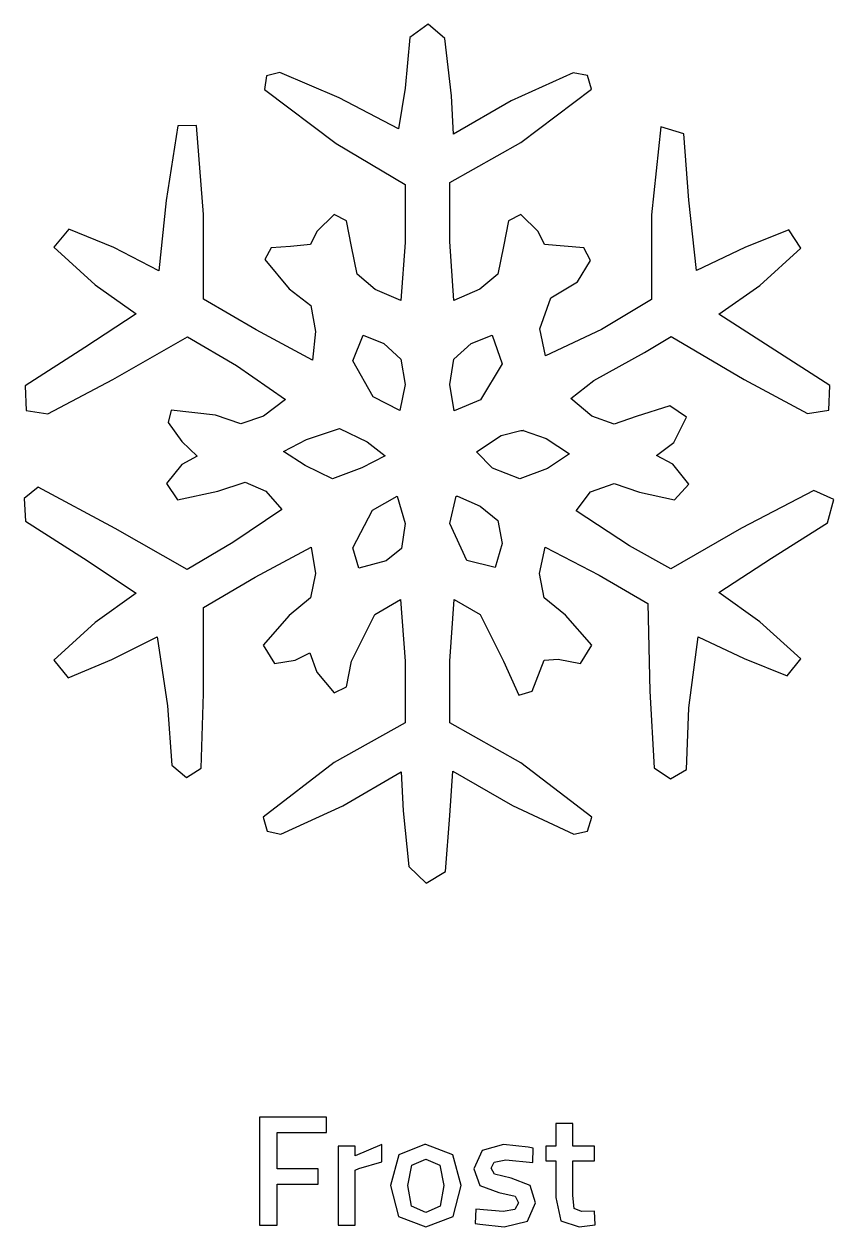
# Model space of a CAD drawing. Extents: x -16 to 63, y -3 to 108.
# Drawn here: x 10.56 to 18.96, y -2.75 to 9.72 of the extents above; entities that cross this region are included whole.
import ezdxf

# ---------------------------------------------------------------- set-up
doc = ezdxf.new("R2010")
doc.units = 0

msp = doc.modelspace()

# ---------------------------------------------------------------- linework, layer by layer
at = {"layer": 'Layer 1'}
for p, q in [((14.753899, 9.722742), (14.564359, 9.584745)), ((14.925904, 9.572291), (14.753536, 9.72319)), ((14.753536, 9.72319), (14.7536, 9.72319)), ((14.7536, 9.72319), (14.753899, 9.722742)), ((14.564359, 9.584745), (14.514718, 9.057993)), ((14.997676, 8.977644), (14.925904, 9.572291)), ((13.079329, 9.187705), (13.057751, 9.045159)), ((13.217173, 9.220322), (13.079329, 9.187705)), ((13.829987, 8.95707), (13.217173, 9.220322)), ((16.25843, 9.217887), (15.615902, 8.928786)), ((16.404652, 9.189476), (16.25843, 9.217887)), ((16.449099, 9.047939), (16.404652, 9.189476)), ((13.057751, 9.045159), (13.799214, 8.484833)), ((14.514718, 9.057993), (14.447776, 8.638405)), ((15.017948, 8.580515), (14.997676, 8.977644)), ((15.713324, 8.495488), (16.449099, 9.047939)), ((14.447776, 8.638405), (13.829987, 8.95707)), ((15.615902, 8.928786), (15.017948, 8.580515)), ((12.159572, 8.669036), (12.036481, 7.894321)), ((12.353104, 8.67268), (12.159572, 8.669036)), ((12.4234, 7.74979), (12.353104, 8.67268)), ((17.167133, 8.658096), (17.070294, 7.744393)), ((17.403761, 8.58481), (17.167133, 8.658096)), ((13.799214, 8.484833), (14.514862, 8.059848)), ((14.9793, 8.08115), (15.713324, 8.495488)), ((17.457506, 7.896653), (17.403761, 8.58481)), ((14.514862, 8.059848), (14.5148, 7.45854)), ((14.979359, 7.469338), (14.9793, 8.08115)), ((12.036481, 7.894321), (11.960206, 7.16686)), ((17.536261, 7.167441), (17.457506, 7.896653)), ((12.423421, 6.870503), (12.4234, 7.74979)), ((13.779171, 7.747745), (13.599639, 7.573901)), ((13.908823, 7.684237), (13.779171, 7.747745)), ((15.714988, 7.748334), (15.585327, 7.684922)), ((15.89452, 7.57449), (15.714988, 7.748334)), ((17.070294, 7.744393), (17.0703, 6.86628)), ((13.957828, 7.418287), (13.908823, 7.684237)), ((15.585327, 7.684922), (15.536185, 7.418877)), ((11.030544, 7.596474), (10.874702, 7.408959)), ((11.493802, 7.406771), (11.030544, 7.596474)), ((13.599639, 7.573901), (13.532723, 7.436831)), ((15.961498, 7.437674), (15.89452, 7.57449)), ((18.491776, 7.589359), (18.03723, 7.405893)), ((18.619287, 7.400935), (18.491776, 7.589359)), ((10.874702, 7.408959), (11.300707, 7.018831)), ((11.960206, 7.16686), (11.493802, 7.406771)), ((13.127617, 7.402597), (13.059877, 7.282799)), ((13.328518, 7.419016), (13.127617, 7.402597)), ((13.532723, 7.436831), (13.328518, 7.419016)), ((14.0195, 7.1291), (13.957828, 7.418287)), ((14.5148, 7.45854), (14.472506, 6.857086)), ((15.021653, 6.857675), (14.979359, 7.469338)), ((15.536185, 7.418877), (15.474713, 7.129721)), ((16.16564, 7.419605), (15.961498, 7.437674)), ((16.36874, 7.40225), (16.16564, 7.419605)), ((16.435887, 7.270846), (16.36874, 7.40225)), ((18.03723, 7.405893), (17.536261, 7.167441)), ((18.193427, 7.012557), (18.619287, 7.400935)), ((13.059877, 7.282799), (13.311601, 6.980176)), ((16.300836, 7.052812), (16.435887, 7.270846)), ((14.20576, 6.972885), (14.0195, 7.1291)), ((15.474713, 7.129721), (15.288399, 6.973474)), ((11.300707, 7.018831), (11.726567, 6.717812)), ((16.02534, 6.885677), (16.300836, 7.052812)), ((17.76786, 6.716497), (18.193427, 7.012557)), ((12.972518, 6.553879), (12.423421, 6.870503)), ((13.311601, 6.980176), (13.53875, 6.806951)), ((14.472506, 6.857086), (14.20576, 6.972885)), ((15.288399, 6.973474), (15.021653, 6.857675)), ((15.912245, 6.564016), (16.02534, 6.885677)), ((17.0703, 6.86628), (16.552851, 6.556219)), ((13.53875, 6.806951), (13.585493, 6.534919)), ((11.726567, 6.717812), (11.193366, 6.369395)), ((18.299601, 6.374934), (17.76786, 6.716497)), ((13.553408, 6.237401), (12.972518, 6.553879)), ((13.585493, 6.534919), (13.553408, 6.237401)), ((13.972612, 6.230994), (14.079223, 6.499344)), ((14.079223, 6.499491), (14.293173, 6.412277)), ((14.079223, 6.499344), (14.079223, 6.499491)), ((15.200898, 6.412281), (15.417183, 6.49964)), ((15.417183, 6.49964), (15.52146, 6.202559)), ((15.417183, 6.49964), (15.417183, 6.49964)), ((15.971961, 6.285536), (15.912245, 6.564016)), ((16.552851, 6.556219), (15.971961, 6.285536)), ((11.193366, 6.369395), (10.576179, 5.973267)), ((11.484468, 6.038333), (12.259912, 6.481257)), ((12.259912, 6.481257), (12.766277, 6.185196)), ((14.293173, 6.412277), (14.472045, 6.250248)), ((15.021995, 6.250284), (15.200898, 6.412281)), ((16.996791, 6.318639), (17.271996, 6.483295)), ((17.271996, 6.483295), (18.028918, 6.04008)), ((18.917074, 5.975539), (18.299601, 6.374934)), ((14.472045, 6.250248), (14.514708, 5.988459)), ((14.979364, 5.988463), (15.021995, 6.250284)), ((16.470009, 6.026662), (16.996791, 6.318639)), ((12.766277, 6.185196), (13.2741, 5.832841)), ((14.185542, 5.859096), (13.972612, 6.230994)), ((15.52146, 6.202559), (15.296571, 5.828327)), ((10.811201, 5.684163), (11.484468, 6.038333)), ((14.514708, 5.988459), (14.460552, 5.715746)), ((15.023381, 5.715128), (14.979364, 5.988463)), ((16.232873, 5.840238), (16.470009, 6.026662)), ((18.028918, 6.04008), (18.686146, 5.686063)), ((10.576179, 5.973267), (10.585496, 5.718938)), ((18.908931, 5.720102), (18.917074, 5.975539)), ((13.2741, 5.832841), (13.04644, 5.658268)), ((14.460552, 5.715746), (14.185542, 5.859096)), ((15.296571, 5.828327), (15.023381, 5.715128)), ((16.450611, 5.657244), (16.232873, 5.840238)), ((17.260275, 5.767363), (16.911473, 5.655056)), ((17.433297, 5.64718), (17.260275, 5.767363)), ((10.585496, 5.718938), (10.811201, 5.684163)), ((12.090515, 5.721527), (12.057037, 5.593147)), ((12.550139, 5.667602), (12.090515, 5.721527)), ((12.811243, 5.579401), (12.550139, 5.667602)), ((13.04644, 5.658268), (12.811243, 5.579401)), ((16.682343, 5.575864), (16.450611, 5.657244)), ((16.911473, 5.655056), (16.682343, 5.575864)), ((17.301893, 5.385685), (17.433297, 5.64718)), ((18.686146, 5.686063), (18.908931, 5.720102)), ((12.057037, 5.593147), (12.198658, 5.39546)), ((13.493665, 5.416757), (13.834645, 5.530222)), ((13.834645, 5.530222), (13.834791, 5.530368)), ((13.834791, 5.530368), (14.121517, 5.392693)), ((15.511929, 5.458598), (15.715087, 5.511685)), ((15.715087, 5.511685), (15.715141, 5.5117)), ((15.715141, 5.5117), (15.740809, 5.511102)), ((15.740809, 5.511102), (15.74066, 5.510953)), ((15.74066, 5.510953), (15.978237, 5.427969)), ((12.198658, 5.39546), (12.360981, 5.244221)), ((13.255067, 5.293228), (13.493665, 5.416757)), ((14.121517, 5.392693), (14.30907, 5.248455)), ((15.255367, 5.290633), (15.511929, 5.458598)), ((15.978237, 5.427969), (16.218585, 5.269001)), ((17.122361, 5.250051), (17.301893, 5.385685)), ((12.360981, 5.244221), (12.198658, 5.157299)), ((13.478206, 5.146219), (13.255067, 5.293228)), ((14.30907, 5.248455), (14.067118, 5.123322)), ((15.422527, 5.120827), (15.255367, 5.290633)), ((16.218585, 5.269001), (15.99005, 5.116012)), ((17.289788, 5.160504), (17.122361, 5.250051)), ((12.198658, 5.157299), (12.041778, 4.961303)), ((13.760974, 5.009069), (13.478206, 5.146219)), ((14.067118, 5.123322), (13.760974, 5.009069)), ((15.704649, 5.009677), (15.422527, 5.120827)), ((15.99, 5.11616), (15.704649, 5.009677)), ((15.99005, 5.116012), (15.99, 5.11616)), ((17.457507, 4.954866), (17.289788, 5.160504)), ((10.712087, 4.921036), (10.56464, 4.804946)), ((11.509408, 4.494593), (10.712087, 4.921036)), ((12.041778, 4.961303), (12.156364, 4.792547)), ((12.156364, 4.792547), (12.573473, 4.880053)), ((12.573473, 4.880053), (12.856251, 4.975048)), ((12.856251, 4.975048), (13.072108, 4.881658)), ((13.072108, 4.881658), (13.237493, 4.690313)), ((16.288497, 4.67783), (16.437777, 4.875817)), ((16.437777, 4.875817), (16.68093, 4.960232)), ((16.68093, 4.960232), (16.943704, 4.871882)), ((16.943704, 4.871882), (17.309133, 4.79231)), ((17.309133, 4.79231), (17.457507, 4.954866)), ((18.753289, 4.889707), (18.003395, 4.497938)), ((18.960996, 4.79531), (18.753289, 4.889707)), ((10.56464, 4.804946), (10.578459, 4.569231)), ((14.1768, 4.682578), (14.432753, 4.829879)), ((14.432751, 4.829887), (14.4329, 4.82988)), ((14.432753, 4.829879), (14.432751, 4.829887)), ((14.4329, 4.82988), (14.514863, 4.545925)), ((14.979369, 4.545187), (15.043831, 4.828559)), ((15.043831, 4.828573), (15.057248, 4.827975)), ((15.043831, 4.828559), (15.043831, 4.828573)), ((15.057248, 4.827975), (15.292929, 4.72501)), ((18.894313, 4.551813), (18.960996, 4.79531)), ((13.237493, 4.690313), (12.728504, 4.349771)), ((13.972767, 4.295367), (14.1768, 4.682578)), ((15.292929, 4.72501), (15.477216, 4.57753)), ((16.841614, 4.316073), (16.288497, 4.67783)), ((10.578459, 4.569231), (11.181699, 4.186574)), ((12.255829, 4.06815), (11.509408, 4.494593)), ((14.514863, 4.545925), (14.476849, 4.288481)), ((15.15365, 4.16308), (14.979369, 4.545187)), ((15.477216, 4.57753), (15.52161, 4.337653)), ((18.003395, 4.497938), (17.271412, 4.07587)), ((18.311998, 4.18671), (18.894313, 4.551813)), ((12.728504, 4.349771), (12.255829, 4.06815)), ((12.959662, 3.98822), (13.540552, 4.301344)), ((13.540552, 4.301344), (13.585471, 4.027598)), ((14.035297, 4.083223), (13.972767, 4.295367)), ((14.476849, 4.288481), (14.317538, 4.158421)), ((15.52161, 4.337653), (15.449872, 4.089042)), ((15.908369, 4.027886), (15.966706, 4.301632)), ((15.966706, 4.301632), (16.528199, 4.009364)), ((17.271412, 4.07587), (16.841614, 4.316073)), ((11.181699, 4.186574), (11.726421, 3.824301)), ((14.317538, 4.158421), (14.035297, 4.083223)), ((15.449872, 4.089042), (15.15365, 4.16308)), ((17.767422, 3.829542), (18.311998, 4.18671)), ((13.585471, 4.027598), (13.5357, 3.77483)), ((15.958236, 3.775222), (15.908369, 4.027886)), ((16.528199, 4.009364), (17.031355, 3.71695)), ((12.4234, 3.67495), (12.959662, 3.98822)), ((11.726421, 3.824301), (11.300415, 3.520366)), ((13.5357, 3.77483), (13.31435, 3.594009)), ((14.201947, 3.602323), (14.468692, 3.759249)), ((14.468692, 3.759249), (14.514341, 3.120314)), ((14.9795, 3.11885), (15.025294, 3.759244)), ((15.025294, 3.759244), (15.291894, 3.602171)), ((16.17949, 3.594442), (15.958236, 3.775222)), ((18.193281, 3.527065), (17.767422, 3.829542)), ((12.4234, 2.782403), (12.4234, 3.67495)), ((17.031355, 3.71695), (17.053378, 2.808789)), ((11.300415, 3.520366), (10.874409, 3.129946)), ((13.31435, 3.594009), (13.043229, 3.284532)), ((13.957661, 3.118272), (14.201947, 3.602323)), ((15.291894, 3.602171), (15.53618, 3.118703)), ((16.450465, 3.284818), (16.17949, 3.594442)), ((18.619287, 3.142478), (18.193281, 3.527065)), ((11.474258, 3.134904), (11.945037, 3.372044)), ((11.945037, 3.372044), (12.052669, 2.655666)), ((17.457507, 2.636403), (17.554346, 3.371011)), ((17.554346, 3.371011), (18.031396, 3.145831)), ((13.043229, 3.284532), (13.162599, 3.093499)), ((16.332794, 3.094931), (16.450465, 3.284818)), ((10.874409, 3.129946), (11.021546, 2.94568)), ((11.021546, 2.94568), (11.474258, 3.134904)), ((13.162599, 3.093499), (13.373854, 3.129355)), ((13.373854, 3.129355), (13.528678, 3.204672)), ((13.528678, 3.204672), (13.599617, 3.004077)), ((13.908555, 2.854281), (13.957661, 3.118272)), ((14.514341, 3.120314), (14.5144, 2.48123)), ((14.979457, 2.478605), (14.9795, 3.11885)), ((15.53618, 3.118703), (15.695585, 2.76664)), ((15.832966, 2.809448), (15.955476, 3.129059)), ((15.955476, 3.129059), (16.101902, 3.139997)), ((16.101902, 3.139997), (16.332794, 3.094931)), ((18.031396, 3.145831), (18.475648, 2.96805)), ((18.475648, 2.96805), (18.619287, 3.142478)), ((13.599617, 3.004077), (13.779004, 2.791147)), ((12.400781, 2.008723), (12.4234, 2.782403)), ((13.779004, 2.791147), (13.908555, 2.854281)), ((15.695585, 2.76664), (15.832966, 2.809448)), ((17.053378, 2.808789), (17.096542, 2.014189)), ((12.052669, 2.655666), (12.097204, 2.040282)), ((17.433164, 1.994507), (17.457507, 2.636403)), ((14.5144, 2.48123), (13.778626, 2.067329)), ((15.715231, 2.063538), (14.979457, 2.478605)), ((12.097204, 2.040282), (12.249119, 1.914495)), ((12.249119, 1.914495), (12.400781, 2.008723)), ((13.778626, 2.067329), (13.042851, 1.503502)), ((16.451006, 1.501023), (15.715231, 2.063538)), ((17.096542, 2.014189), (17.266453, 1.900628)), ((13.869632, 1.620613), (14.475753, 1.972385)), ((14.475753, 1.972385), (14.496025, 1.568548)), ((14.979601, 1.519545), (15.008333, 1.977928)), ((15.008333, 1.977928), (15.629767, 1.621781)), ((17.266453, 1.900628), (17.433164, 1.994507)), ((15.629767, 1.621781), (16.264325, 1.325175)), ((13.042851, 1.503502), (13.085475, 1.357658)), ((13.225413, 1.326849), (13.869632, 1.620613)), ((14.496025, 1.568548), (14.555237, 0.990429)), ((14.932203, 0.938656), (14.979601, 1.519545)), ((16.406664, 1.35508), (16.451006, 1.501023)), ((13.085475, 1.357658), (13.225413, 1.326849)), ((16.264325, 1.325175), (16.406664, 1.35508)), ((14.555237, 0.990429), (14.5552, 0.990284)), ((14.5552, 0.990284), (14.734044, 0.818766)), ((14.734044, 0.818766), (14.932203, 0.938656)), ((13.006121, -1.606287), (13.0061, -2.72767)), ((13.7017, -1.60629), (13.006121, -1.606287)), ((13.7017, -1.76511), (13.7017, -1.60629)), ((16.077121, -1.67177), (16.0771, -1.9092)), ((16.2538, -1.67177), (16.077121, -1.67177)), ((16.2538, -1.9092), (16.2538, -1.67177)), ((13.1878, -2.14328), (13.1878, -1.76511)), ((13.1878, -1.76511), (13.7017, -1.76511)), ((13.9965, -1.9092), (13.8196, -1.9092)), ((13.8196, -1.9092), (13.8196, -2.72767)), ((13.996534, -2.0075), (13.9965, -1.9092)), ((14.274801, -1.891263), (13.996534, -2.0075)), ((14.274763, -2.069634), (14.274801, -1.891263)), ((14.717724, -1.891263), (14.448353, -1.997582)), ((14.729829, -1.891263), (14.717724, -1.891263)), ((14.717724, -1.891263), (14.717724, -1.891263)), ((15.009846, -1.997582), (14.729829, -1.891263)), ((15.314219, -1.954998), (15.229193, -2.14328)), ((15.535316, -1.892869), (15.314219, -1.954998)), ((15.535314, -1.89287), (15.535316, -1.892869)), ((15.792288, -1.918976), (15.535314, -1.89287)), ((15.843041, -1.928893), (15.792288, -1.918976)), ((15.839688, -2.077798), (15.843041, -1.928893)), ((16.0771, -1.9092), (15.9724, -1.9092)), ((15.9724, -1.9092), (15.9724, -2.06146)), ((16.4798, -1.9092), (16.2538, -1.9092)), ((16.4798, -2.06146), (16.4798, -1.9092)), ((14.034123, -2.14168), (14.274763, -2.069634)), ((14.448353, -1.997582), (14.364785, -2.316831)), ((14.5449, -2.315228), (14.584131, -2.104048)), ((14.584131, -2.104048), (14.729827, -2.041774)), ((14.729827, -2.041774), (14.729828, -2.041774)), ((14.729828, -2.041774), (14.87392, -2.104048)), ((14.87392, -2.104048), (14.914901, -2.315228)), ((15.094872, -2.316831), (15.009846, -1.997582)), ((15.405953, -2.136718), (15.438621, -2.072985)), ((15.438621, -2.072985), (15.559816, -2.051692)), ((15.559816, -2.051692), (15.839688, -2.077798)), ((15.9724, -2.06146), (16.0771, -2.06146)), ((16.0771, -2.06146), (16.0771, -2.44124)), ((16.253861, -2.42155), (16.2538, -2.06146)), ((16.2538, -2.06146), (16.4798, -2.06146)), ((13.615, -2.14328), (13.1878, -2.14328)), ((13.615, -2.3021), (13.615, -2.14328)), ((13.9981, -2.15641), (14.034123, -2.14168)), ((13.9981, -2.72767), (13.9981, -2.15641)), ((15.229193, -2.14328), (15.291322, -2.316833)), ((15.441976, -2.198993), (15.405953, -2.136718)), ((15.615529, -2.241579), (15.441976, -2.198993)), ((15.810228, -2.315229), (15.615529, -2.241579)), ((13.1878, -2.72767), (13.1878, -2.3021)), ((13.1878, -2.3021), (13.615, -2.3021)), ((14.364785, -2.316831), (14.446603, -2.637685)), ((14.582527, -2.529616), (14.5449, -2.315228)), ((14.914901, -2.315228), (14.877129, -2.529616)), ((15.013055, -2.637685), (15.094872, -2.316831)), ((15.291322, -2.316833), (15.486167, -2.387274)), ((15.867544, -2.495199), (15.810228, -2.315229)), ((15.486167, -2.387274), (15.654761, -2.428111)), ((15.654761, -2.428111), (15.690784, -2.495198)), ((16.0771, -2.44124), (16.127853, -2.68188)), ((16.268591, -2.554266), (16.253861, -2.42155)), ((14.729828, -2.5951), (14.582527, -2.529616)), ((14.877129, -2.529616), (14.729828, -2.5951)), ((15.247131, -2.560681), (15.240567, -2.709732)), ((15.530357, -2.586933), (15.247131, -2.560681)), ((15.653156, -2.56564), (15.530357, -2.586933)), ((15.690784, -2.495198), (15.653156, -2.56564)), ((15.784122, -2.685231), (15.867544, -2.495199)), ((16.343992, -2.586935), (16.268591, -2.554266)), ((16.478167, -2.581977), (16.343992, -2.586935)), ((16.486334, -2.724466), (16.478167, -2.581977)), ((13.0061, -2.72767), (13.1878, -2.72767)), ((13.8196, -2.72767), (13.9981, -2.72767)), ((14.446603, -2.637685), (14.729829, -2.745754)), ((14.729829, -2.745754), (15.013055, -2.637685)), ((15.240567, -2.709732), (15.291321, -2.7179)), ((15.291321, -2.7179), (15.543482, -2.745755)), ((15.543482, -2.745755), (15.784122, -2.685231)), ((16.127853, -2.68188), (16.319344, -2.745758)), ((16.319344, -2.745758), (16.486334, -2.724466))]:
    msp.add_line(p, q, dxfattribs=at)

doc.saveas('drawing.dxf')
